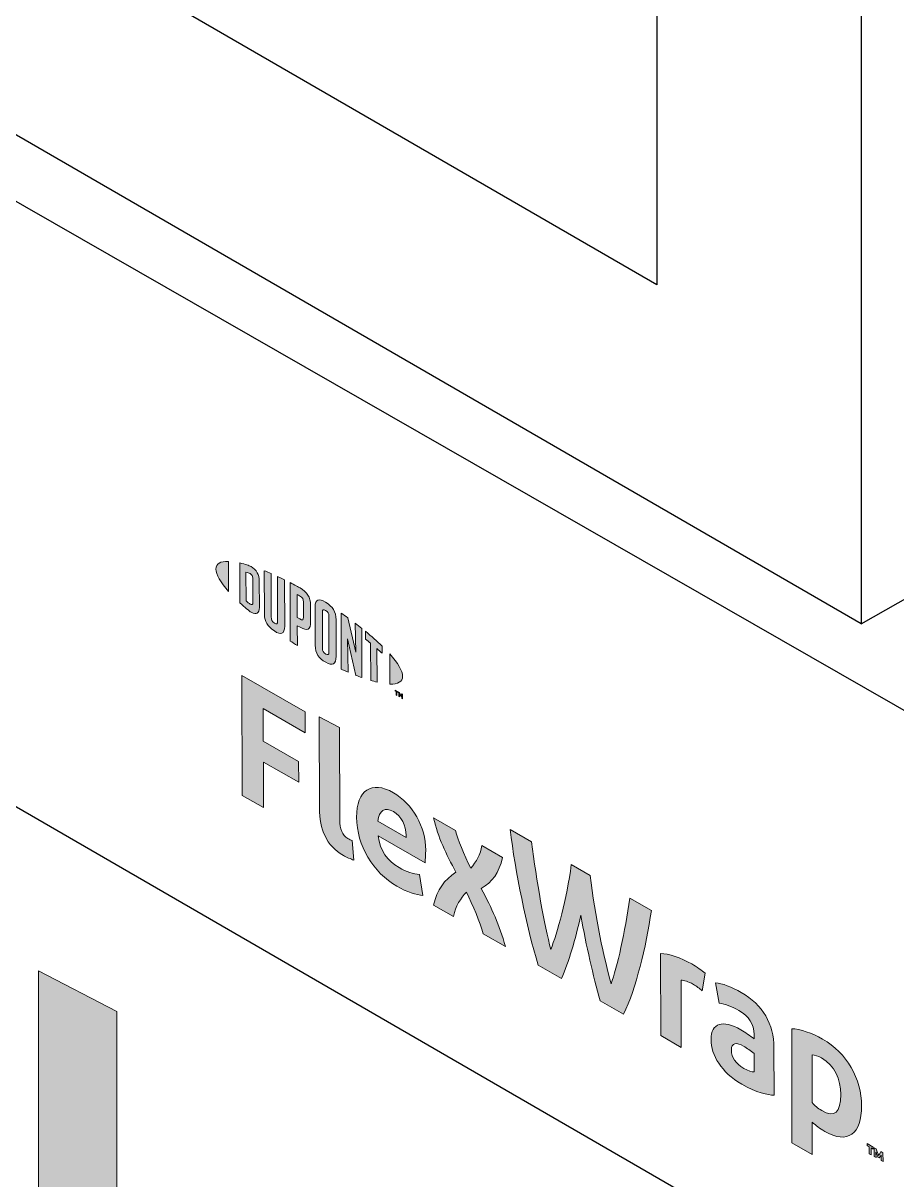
# Model space of a CAD drawing. Extents: x -1140 to 5605, y -816 to 2382.
# Drawn here: x 4426.97 to 4457.15, y 1129.42 to 1169.39 of the extents above; entities that cross this region are included whole.
import ezdxf

# ---------------------------------------------------------------- set-up
doc = ezdxf.new("R2010")
doc.units = 0
doc.header["$MEASUREMENT"] = 0
for name, color, linetype, lineweight in [('G-ANNO-TTLB', 7, 'Continuous', 0), ('TYVEK', 7, 'Continuous', 0), ('X-REF - TRACED', 7, 'Continuous', 0)]:
    doc.layers.add(name, color=color, linetype=linetype, lineweight=lineweight)

# ---------------------------------------------------------------- blocks, each defined once
blk = doc.blocks.new('Block_69')
at = {"layer": 'TYVEK', "true_color": 0x000000, "transparency": 33554687}
h = blk.add_hatch(color=18, dxfattribs=at)
h.dxf.hatch_style = 2
edge = h.paths.add_edge_path()
edge.add_spline(control_points=[(4434.537, 1142.707), (4434.537, 1142.707), (4434.527, 1146.848), (4434.527, 1146.848), (4434.527, 1146.848), (4436.713, 1145.593), (4436.713, 1145.593), (4436.713, 1145.593), (4436.714, 1144.872), (4436.714, 1144.872), (4436.714, 1144.872), (4435.262, 1145.705), (4435.262, 1145.705), (4435.262, 1145.705), (4435.265, 1144.581), (4435.265, 1144.581), (4435.265, 1144.581), (4436.486, 1143.88), (4436.486, 1143.88), (4436.486, 1143.88), (4436.488, 1143.159), (4436.488, 1143.159), (4436.488, 1143.159), (4435.267, 1143.86), (4435.267, 1143.86), (4435.267, 1143.86), (4435.271, 1142.286), (4435.271, 1142.286), (4435.271, 1142.286), (4434.537, 1142.707), (4434.537, 1142.707)], knot_values=[0, 0, 0, 0, 1, 1, 1, 2, 2, 2, 3, 3, 3, 4, 4, 4, 5, 5, 5, 6, 6, 6, 7, 7, 7, 8, 8, 8, 9, 9, 9, 10, 10, 10, 10], degree=3, periodic=0)
h = blk.add_hatch(color=18, dxfattribs=at)
h.dxf.hatch_style = 2
edge = h.paths.add_edge_path()
edge.add_spline(control_points=[(4437.91, 1141.864), (4437.911, 1141.544), (4437.983, 1141.332), (4438.188, 1141.214), (4438.24, 1141.184), (4438.291, 1141.161), (4438.337, 1141.146), (4438.337, 1141.146), (4438.39, 1140.472), (4438.39, 1140.472), (4438.293, 1140.504), (4438.134, 1140.572), (4438.031, 1140.631), (4437.441, 1140.969), (4437.204, 1141.548), (4437.202, 1142.258), (4437.202, 1142.258), (4437.195, 1145.417), (4437.195, 1145.417), (4437.195, 1145.417), (4437.902, 1145.058), (4437.902, 1145.058), (4437.902, 1145.058), (4437.91, 1141.864), (4437.91, 1141.864)], knot_values=[0, 0, 0, 0, 1, 1, 1, 2, 2, 2, 3, 3, 3, 4, 4, 4, 5, 5, 5, 6, 6, 6, 7, 7, 7, 8, 8, 8, 8], degree=3, periodic=0)
h = blk.add_hatch(color=18, dxfattribs=at)
h.dxf.hatch_style = 2
edge = h.paths.add_edge_path()
edge.add_spline(control_points=[(4439.222, 1141.814), (4439.222, 1141.814), (4440.197, 1141.254), (4440.197, 1141.254), (4440.197, 1141.254), (4440.196, 1141.325), (4440.196, 1141.325), (4440.196, 1141.656), (4440.041, 1141.987), (4439.759, 1142.149), (4439.461, 1142.32), (4439.267, 1142.189), (4439.222, 1141.814)], knot_values=[0, 0, 0, 0, 1, 1, 1, 2, 2, 2, 3, 3, 3, 4, 4, 4, 4], degree=3, periodic=0)
edge = h.paths.add_edge_path()
edge.add_spline(control_points=[(4440.78, 1139.253), (4440.555, 1139.264), (4440.222, 1139.373), (4439.883, 1139.567), (4439.057, 1140.042), (4438.491, 1140.969), (4438.489, 1141.951), (4438.487, 1142.891), (4439.003, 1143.233), (4439.757, 1142.8), (4440.429, 1142.414), (4440.872, 1141.611), (4440.874, 1140.818), (4440.874, 1140.641), (4440.864, 1140.493), (4440.854, 1140.38), (4440.854, 1140.38), (4439.233, 1141.311), (4439.233, 1141.311), (4439.301, 1140.799), (4439.543, 1140.448), (4439.953, 1140.212), (4440.205, 1140.068), (4440.445, 1139.995), (4440.666, 1139.975), (4440.666, 1139.975), (4440.78, 1139.253), (4440.78, 1139.253)], knot_values=[0, 0, 0, 0, 1, 1, 1, 2, 2, 2, 3, 3, 3, 4, 4, 4, 5, 5, 5, 6, 6, 6, 7, 7, 7, 8, 8, 8, 9, 9, 9, 9], degree=3, periodic=0)
h = blk.add_hatch(color=18, dxfattribs=at)
h.dxf.hatch_style = 2
edge = h.paths.add_edge_path()
edge.add_spline(control_points=[(4441.921, 1140.052), (4441.576, 1140.687), (4441.303, 1141.251), (4441.143, 1141.934), (4441.143, 1141.934), (4441.907, 1141.495), (4441.907, 1141.495), (4441.974, 1141.19), (4442.201, 1140.659), (4442.428, 1140.192), (4442.617, 1140.408), (4442.78, 1140.663), (4442.815, 1140.974), (4442.815, 1140.974), (4443.533, 1140.561), (4443.533, 1140.561), (4443.401, 1140.023), (4443.177, 1139.72), (4442.793, 1139.486), (4443.164, 1138.795), (4443.416, 1138.236), (4443.628, 1137.488), (4443.628, 1137.488), (4442.863, 1137.927), (4442.863, 1137.927), (4442.755, 1138.32), (4442.497, 1138.911), (4442.281, 1139.36), (4442.087, 1139.147), (4441.903, 1138.898), (4441.832, 1138.519), (4441.832, 1138.519), (4441.145, 1138.914), (4441.145, 1138.914), (4441.272, 1139.455), (4441.512, 1139.79), (4441.921, 1140.052)], knot_values=[0, 0, 0, 0, 1, 1, 1, 2, 2, 2, 3, 3, 3, 4, 4, 4, 5, 5, 5, 6, 6, 6, 7, 7, 7, 8, 8, 8, 9, 9, 9, 10, 10, 10, 11, 11, 11, 12, 12, 12, 12], degree=3, periodic=0)
h = blk.add_hatch(color=18, dxfattribs=at)
h.dxf.hatch_style = 2
edge = h.paths.add_edge_path()
edge.add_spline(control_points=[(4447.922, 1139.158), (4447.922, 1139.158), (4448.671, 1138.728), (4448.671, 1138.728), (4448.479, 1137.462), (4448.145, 1136.029), (4447.711, 1135.144), (4447.711, 1135.144), (4446.906, 1135.606), (4446.906, 1135.606), (4446.653, 1136.49), (4446.425, 1137.489), (4446.233, 1138.568), (4446.04, 1137.71), (4445.822, 1136.967), (4445.567, 1136.375), (4445.567, 1136.375), (4444.762, 1136.837), (4444.762, 1136.837), (4444.348, 1138.209), (4443.98, 1140.045), (4443.787, 1141.532), (4443.787, 1141.532), (4444.531, 1141.105), (4444.531, 1141.105), (4444.693, 1139.766), (4444.984, 1138.199), (4445.196, 1137.386), (4445.415, 1137.951), (4445.755, 1139.114), (4445.901, 1140.319), (4445.901, 1140.319), (4446.557, 1139.942), (4446.557, 1139.942), (4446.714, 1138.564), (4447.051, 1137.012), (4447.279, 1136.19), (4447.482, 1136.764), (4447.771, 1137.998), (4447.922, 1139.158)], knot_values=[0, 0, 0, 0, 1, 1, 1, 2, 2, 2, 3, 3, 3, 4, 4, 4, 5, 5, 5, 6, 6, 6, 7, 7, 7, 8, 8, 8, 9, 9, 9, 10, 10, 10, 11, 11, 11, 12, 12, 12, 13, 13, 13, 13], degree=3, periodic=0)
h = blk.add_hatch(color=18, dxfattribs=at)
h.dxf.hatch_style = 2
edge = h.paths.add_edge_path()
edge.add_spline(control_points=[(4450.064, 1136.883), (4450.249, 1136.777), (4450.423, 1136.653), (4450.526, 1136.565), (4450.526, 1136.565), (4450.425, 1135.955), (4450.425, 1135.955), (4450.337, 1136.041), (4450.23, 1136.114), (4450.122, 1136.176), (4449.932, 1136.285), (4449.804, 1136.317), (4449.696, 1136.32), (4449.696, 1136.32), (4449.702, 1134.001), (4449.702, 1134.001), (4449.702, 1134.001), (4448.994, 1134.408), (4448.994, 1134.408), (4448.994, 1134.408), (4448.987, 1137.241), (4448.987, 1137.241), (4449.264, 1137.242), (4449.694, 1137.095), (4450.064, 1136.883)], knot_values=[0, 0, 0, 0, 1, 1, 1, 2, 2, 2, 3, 3, 3, 4, 4, 4, 5, 5, 5, 6, 6, 6, 7, 7, 7, 8, 8, 8, 8], degree=3, periodic=0)
h = blk.add_hatch(color=18, dxfattribs=at)
h.dxf.hatch_style = 2
edge = h.paths.add_edge_path()
edge.add_spline(control_points=[(4452.219, 1133.153), (4452.219, 1133.153), (4452.218, 1133.785), (4452.218, 1133.785), (4452.1, 1133.883), (4451.977, 1133.971), (4451.854, 1134.042), (4451.618, 1134.177), (4451.433, 1134.177), (4451.434, 1133.899), (4451.434, 1133.65), (4451.589, 1133.432), (4451.861, 1133.276), (4452.014, 1133.187), (4452.143, 1133.149), (4452.219, 1133.153)], knot_values=[0, 0, 0, 0, 1, 1, 1, 2, 2, 2, 3, 3, 3, 4, 4, 4, 5, 5, 5, 5], degree=3, periodic=0)
edge = h.paths.add_edge_path()
edge.add_spline(control_points=[(4451.79, 1132.731), (4451.087, 1133.135), (4450.732, 1133.734), (4450.731, 1134.267), (4450.73, 1134.853), (4451.144, 1134.957), (4451.76, 1134.61), (4451.904, 1134.527), (4452.088, 1134.397), (4452.217, 1134.3), (4452.217, 1134.3), (4452.216, 1134.442), (4452.216, 1134.442), (4452.215, 1134.803), (4452.036, 1135.078), (4451.692, 1135.275), (4451.466, 1135.404), (4451.225, 1135.501), (4451.015, 1135.522), (4451.015, 1135.522), (4450.885, 1136.234), (4450.885, 1136.234), (4451.105, 1136.214), (4451.459, 1136.082), (4451.772, 1135.902), (4452.526, 1135.469), (4452.902, 1134.793), (4452.904, 1133.994), (4452.904, 1133.994), (4452.908, 1132.35), (4452.908, 1132.35), (4452.698, 1132.346), (4452.303, 1132.437), (4451.79, 1132.731)], knot_values=[0, 0, 0, 0, 1, 1, 1, 2, 2, 2, 3, 3, 3, 4, 4, 4, 5, 5, 5, 6, 6, 6, 7, 7, 7, 8, 8, 8, 9, 9, 9, 10, 10, 10, 11, 11, 11, 11], degree=3, periodic=0)
h = blk.add_hatch(color=18, dxfattribs=at)
h.dxf.hatch_style = 2
edge = h.paths.add_edge_path()
edge.add_spline(control_points=[(4454.554, 1131.818), (4455.005, 1131.559), (4455.215, 1131.758), (4455.213, 1132.367), (4455.212, 1132.899), (4455.016, 1133.366), (4454.549, 1133.634), (4454.421, 1133.708), (4454.329, 1133.731), (4454.221, 1133.746), (4454.221, 1133.746), (4454.225, 1132.09), (4454.225, 1132.09), (4454.323, 1131.986), (4454.405, 1131.904), (4454.554, 1131.818)], knot_values=[0, 0, 0, 0, 1, 1, 1, 2, 2, 2, 3, 3, 3, 4, 4, 4, 5, 5, 5, 5], degree=3, periodic=0)
edge = h.paths.add_edge_path()
edge.add_spline(control_points=[(4454.658, 1131.097), (4454.478, 1131.2), (4454.355, 1131.294), (4454.227, 1131.421), (4454.227, 1131.421), (4454.23, 1130.297), (4454.23, 1130.297), (4454.23, 1130.297), (4453.527, 1130.701), (4453.527, 1130.701), (4453.527, 1130.701), (4453.517, 1134.646), (4453.517, 1134.646), (4453.809, 1134.632), (4454.219, 1134.497), (4454.584, 1134.288), (4455.425, 1133.805), (4455.929, 1132.925), (4455.931, 1131.978), (4455.934, 1131.008), (4455.458, 1130.637), (4454.658, 1131.097)], knot_values=[0, 0, 0, 0, 1, 1, 1, 2, 2, 2, 3, 3, 3, 4, 4, 4, 5, 5, 5, 6, 6, 6, 7, 7, 7, 7], degree=3, periodic=0)
h = blk.add_hatch(color=18, dxfattribs=at)
h.dxf.hatch_style = 2
edge = h.paths.add_edge_path()
edge.add_spline(control_points=[(4456.439, 1130.492), (4456.466, 1130.404), (4456.491, 1130.338), (4456.522, 1130.267), (4456.552, 1130.303), (4456.573, 1130.343), (4456.598, 1130.401), (4456.598, 1130.401), (4456.672, 1130.358), (4456.672, 1130.358), (4456.672, 1130.358), (4456.673, 1130.052), (4456.673, 1130.052), (4456.673, 1130.052), (4456.609, 1130.089), (4456.609, 1130.089), (4456.609, 1130.089), (4456.608, 1130.23), (4456.608, 1130.23), (4456.608, 1130.23), (4456.611, 1130.276), (4456.611, 1130.276), (4456.591, 1130.242), (4456.566, 1130.208), (4456.545, 1130.182), (4456.545, 1130.182), (4456.496, 1130.21), (4456.496, 1130.21), (4456.473, 1130.262), (4456.449, 1130.326), (4456.427, 1130.385), (4456.427, 1130.385), (4456.43, 1130.332), (4456.43, 1130.332), (4456.43, 1130.332), (4456.431, 1130.191), (4456.431, 1130.191), (4456.431, 1130.191), (4456.366, 1130.228), (4456.366, 1130.228), (4456.366, 1130.228), (4456.366, 1130.534), (4456.366, 1130.534), (4456.366, 1130.534), (4456.439, 1130.492), (4456.439, 1130.492)], knot_values=[0, 0, 0, 0, 1, 1, 1, 2, 2, 2, 3, 3, 3, 4, 4, 4, 5, 5, 5, 6, 6, 6, 7, 7, 7, 8, 8, 8, 9, 9, 9, 10, 10, 10, 11, 11, 11, 12, 12, 12, 13, 13, 13, 14, 14, 14, 15, 15, 15, 15], degree=3, periodic=0)
edge = h.paths.add_edge_path()
edge.add_spline(control_points=[(4456.193, 1130.565), (4456.193, 1130.565), (4456.122, 1130.606), (4456.122, 1130.606), (4456.122, 1130.606), (4456.122, 1130.674), (4456.122, 1130.674), (4456.122, 1130.674), (4456.336, 1130.551), (4456.336, 1130.551), (4456.336, 1130.551), (4456.336, 1130.483), (4456.336, 1130.483), (4456.336, 1130.483), (4456.265, 1130.524), (4456.265, 1130.524), (4456.265, 1130.524), (4456.266, 1130.286), (4456.266, 1130.286), (4456.266, 1130.286), (4456.194, 1130.327), (4456.194, 1130.327), (4456.194, 1130.327), (4456.193, 1130.565), (4456.193, 1130.565)], knot_values=[0, 0, 0, 0, 1, 1, 1, 2, 2, 2, 3, 3, 3, 4, 4, 4, 5, 5, 5, 6, 6, 6, 7, 7, 7, 8, 8, 8, 8], degree=3, periodic=0)
at = {"layer": 'TYVEK'}
for points, knots in [([(4434.537, 1142.707), (4434.537, 1142.707), (4434.527, 1146.848), (4434.527, 1146.848), (4434.527, 1146.848), (4436.713, 1145.593), (4436.713, 1145.593), (4436.713, 1145.593), (4436.714, 1144.872), (4436.714, 1144.872), (4436.714, 1144.872), (4435.262, 1145.705), (4435.262, 1145.705), (4435.262, 1145.705), (4435.265, 1144.581), (4435.265, 1144.581), (4435.265, 1144.581), (4436.486, 1143.88), (4436.486, 1143.88), (4436.486, 1143.88), (4436.488, 1143.159), (4436.488, 1143.159), (4436.488, 1143.159), (4435.267, 1143.86), (4435.267, 1143.86), (4435.267, 1143.86), (4435.271, 1142.286), (4435.271, 1142.286), (4435.271, 1142.286), (4434.537, 1142.707), (4434.537, 1142.707)], [0, 0, 0, 0, 1, 1, 1, 2, 2, 2, 3, 3, 3, 4, 4, 4, 5, 5, 5, 6, 6, 6, 7, 7, 7, 8, 8, 8, 9, 9, 9, 10, 10, 10, 10]), ([(4437.91, 1141.864), (4437.911, 1141.544), (4437.983, 1141.332), (4438.188, 1141.214), (4438.24, 1141.184), (4438.291, 1141.161), (4438.337, 1141.146), (4438.337, 1141.146), (4438.39, 1140.472), (4438.39, 1140.472), (4438.293, 1140.504), (4438.134, 1140.572), (4438.031, 1140.631), (4437.441, 1140.969), (4437.204, 1141.548), (4437.202, 1142.258), (4437.202, 1142.258), (4437.195, 1145.417), (4437.195, 1145.417), (4437.195, 1145.417), (4437.902, 1145.058), (4437.902, 1145.058), (4437.902, 1145.058), (4437.91, 1141.864), (4437.91, 1141.864)], [0, 0, 0, 0, 1, 1, 1, 2, 2, 2, 3, 3, 3, 4, 4, 4, 5, 5, 5, 6, 6, 6, 7, 7, 7, 8, 8, 8, 8]), ([(4440.78, 1139.253), (4440.555, 1139.264), (4440.222, 1139.373), (4439.883, 1139.567), (4439.057, 1140.042), (4438.491, 1140.969), (4438.489, 1141.951), (4438.487, 1142.891), (4439.003, 1143.233), (4439.757, 1142.8), (4440.429, 1142.414), (4440.872, 1141.611), (4440.874, 1140.818), (4440.874, 1140.641), (4440.864, 1140.493), (4440.854, 1140.38), (4440.854, 1140.38), (4439.233, 1141.311), (4439.233, 1141.311), (4439.301, 1140.799), (4439.543, 1140.448), (4439.953, 1140.212), (4440.205, 1140.068), (4440.445, 1139.995), (4440.666, 1139.975), (4440.666, 1139.975), (4440.78, 1139.253), (4440.78, 1139.253)], [0, 0, 0, 0, 1, 1, 1, 2, 2, 2, 3, 3, 3, 4, 4, 4, 5, 5, 5, 6, 6, 6, 7, 7, 7, 8, 8, 8, 9, 9, 9, 9]), ([(4439.222, 1141.814), (4439.222, 1141.814), (4440.197, 1141.254), (4440.197, 1141.254), (4440.197, 1141.254), (4440.196, 1141.325), (4440.196, 1141.325), (4440.196, 1141.656), (4440.041, 1141.987), (4439.759, 1142.149), (4439.461, 1142.32), (4439.267, 1142.189), (4439.222, 1141.814)], [0, 0, 0, 0, 1, 1, 1, 2, 2, 2, 3, 3, 3, 4, 4, 4, 4]), ([(4441.921, 1140.052), (4441.576, 1140.687), (4441.303, 1141.251), (4441.143, 1141.934), (4441.143, 1141.934), (4441.907, 1141.495), (4441.907, 1141.495), (4441.974, 1141.19), (4442.201, 1140.659), (4442.428, 1140.192), (4442.617, 1140.408), (4442.78, 1140.663), (4442.815, 1140.974), (4442.815, 1140.974), (4443.533, 1140.561), (4443.533, 1140.561), (4443.401, 1140.023), (4443.177, 1139.72), (4442.793, 1139.486), (4443.164, 1138.795), (4443.416, 1138.236), (4443.628, 1137.488), (4443.628, 1137.488), (4442.863, 1137.927), (4442.863, 1137.927), (4442.755, 1138.32), (4442.497, 1138.911), (4442.281, 1139.36), (4442.087, 1139.147), (4441.903, 1138.898), (4441.832, 1138.519), (4441.832, 1138.519), (4441.145, 1138.914), (4441.145, 1138.914), (4441.272, 1139.455), (4441.512, 1139.79), (4441.921, 1140.052)], [0, 0, 0, 0, 1, 1, 1, 2, 2, 2, 3, 3, 3, 4, 4, 4, 5, 5, 5, 6, 6, 6, 7, 7, 7, 8, 8, 8, 9, 9, 9, 10, 10, 10, 11, 11, 11, 12, 12, 12, 12]), ([(4447.922, 1139.158), (4447.922, 1139.158), (4448.671, 1138.728), (4448.671, 1138.728), (4448.479, 1137.462), (4448.145, 1136.029), (4447.711, 1135.144), (4447.711, 1135.144), (4446.906, 1135.606), (4446.906, 1135.606), (4446.653, 1136.49), (4446.425, 1137.489), (4446.233, 1138.568), (4446.04, 1137.71), (4445.822, 1136.967), (4445.567, 1136.375), (4445.567, 1136.375), (4444.762, 1136.837), (4444.762, 1136.837), (4444.348, 1138.209), (4443.98, 1140.045), (4443.787, 1141.532), (4443.787, 1141.532), (4444.531, 1141.105), (4444.531, 1141.105), (4444.693, 1139.766), (4444.984, 1138.199), (4445.196, 1137.386), (4445.415, 1137.951), (4445.755, 1139.114), (4445.901, 1140.319), (4445.901, 1140.319), (4446.557, 1139.942), (4446.557, 1139.942), (4446.714, 1138.564), (4447.051, 1137.012), (4447.279, 1136.19), (4447.482, 1136.764), (4447.771, 1137.998), (4447.922, 1139.158)], [0, 0, 0, 0, 1, 1, 1, 2, 2, 2, 3, 3, 3, 4, 4, 4, 5, 5, 5, 6, 6, 6, 7, 7, 7, 8, 8, 8, 9, 9, 9, 10, 10, 10, 11, 11, 11, 12, 12, 12, 13, 13, 13, 13]), ([(4450.064, 1136.883), (4450.249, 1136.777), (4450.423, 1136.653), (4450.526, 1136.565), (4450.526, 1136.565), (4450.425, 1135.955), (4450.425, 1135.955), (4450.337, 1136.041), (4450.23, 1136.114), (4450.122, 1136.176), (4449.932, 1136.285), (4449.804, 1136.317), (4449.696, 1136.32), (4449.696, 1136.32), (4449.702, 1134.001), (4449.702, 1134.001), (4449.702, 1134.001), (4448.994, 1134.408), (4448.994, 1134.408), (4448.994, 1134.408), (4448.987, 1137.241), (4448.987, 1137.241), (4449.264, 1137.242), (4449.694, 1137.095), (4450.064, 1136.883)], [0, 0, 0, 0, 1, 1, 1, 2, 2, 2, 3, 3, 3, 4, 4, 4, 5, 5, 5, 6, 6, 6, 7, 7, 7, 8, 8, 8, 8]), ([(4451.79, 1132.731), (4451.087, 1133.135), (4450.732, 1133.734), (4450.731, 1134.267), (4450.73, 1134.853), (4451.144, 1134.957), (4451.76, 1134.61), (4451.904, 1134.527), (4452.088, 1134.397), (4452.217, 1134.3), (4452.217, 1134.3), (4452.216, 1134.442), (4452.216, 1134.442), (4452.215, 1134.803), (4452.036, 1135.078), (4451.692, 1135.275), (4451.466, 1135.404), (4451.225, 1135.501), (4451.015, 1135.522), (4451.015, 1135.522), (4450.885, 1136.234), (4450.885, 1136.234), (4451.105, 1136.214), (4451.459, 1136.082), (4451.772, 1135.902), (4452.526, 1135.469), (4452.902, 1134.793), (4452.904, 1133.994), (4452.904, 1133.994), (4452.908, 1132.35), (4452.908, 1132.35), (4452.698, 1132.346), (4452.303, 1132.437), (4451.79, 1132.731)], [0, 0, 0, 0, 1, 1, 1, 2, 2, 2, 3, 3, 3, 4, 4, 4, 5, 5, 5, 6, 6, 6, 7, 7, 7, 8, 8, 8, 9, 9, 9, 10, 10, 10, 11, 11, 11, 11]), ([(4454.658, 1131.097), (4454.478, 1131.2), (4454.355, 1131.294), (4454.227, 1131.421), (4454.227, 1131.421), (4454.23, 1130.297), (4454.23, 1130.297), (4454.23, 1130.297), (4453.527, 1130.701), (4453.527, 1130.701), (4453.527, 1130.701), (4453.517, 1134.646), (4453.517, 1134.646), (4453.809, 1134.632), (4454.219, 1134.497), (4454.584, 1134.288), (4455.425, 1133.805), (4455.929, 1132.925), (4455.931, 1131.978), (4455.934, 1131.008), (4455.458, 1130.637), (4454.658, 1131.097)], [0, 0, 0, 0, 1, 1, 1, 2, 2, 2, 3, 3, 3, 4, 4, 4, 5, 5, 5, 6, 6, 6, 7, 7, 7, 7]), ([(4452.219, 1133.153), (4452.219, 1133.153), (4452.218, 1133.785), (4452.218, 1133.785), (4452.1, 1133.883), (4451.977, 1133.971), (4451.854, 1134.042), (4451.618, 1134.177), (4451.433, 1134.177), (4451.434, 1133.899), (4451.434, 1133.65), (4451.589, 1133.432), (4451.861, 1133.276), (4452.014, 1133.187), (4452.143, 1133.149), (4452.219, 1133.153)], [0, 0, 0, 0, 1, 1, 1, 2, 2, 2, 3, 3, 3, 4, 4, 4, 5, 5, 5, 5]), ([(4454.554, 1131.818), (4455.005, 1131.559), (4455.215, 1131.758), (4455.213, 1132.367), (4455.212, 1132.899), (4455.016, 1133.366), (4454.549, 1133.634), (4454.421, 1133.708), (4454.329, 1133.731), (4454.221, 1133.746), (4454.221, 1133.746), (4454.225, 1132.09), (4454.225, 1132.09), (4454.323, 1131.986), (4454.405, 1131.904), (4454.554, 1131.818)], [0, 0, 0, 0, 1, 1, 1, 2, 2, 2, 3, 3, 3, 4, 4, 4, 5, 5, 5, 5]), ([(4456.193, 1130.565), (4456.193, 1130.565), (4456.122, 1130.606), (4456.122, 1130.606), (4456.122, 1130.606), (4456.122, 1130.674), (4456.122, 1130.674), (4456.122, 1130.674), (4456.336, 1130.551), (4456.336, 1130.551), (4456.336, 1130.551), (4456.336, 1130.483), (4456.336, 1130.483), (4456.336, 1130.483), (4456.265, 1130.524), (4456.265, 1130.524), (4456.265, 1130.524), (4456.266, 1130.286), (4456.266, 1130.286), (4456.266, 1130.286), (4456.194, 1130.327), (4456.194, 1130.327), (4456.194, 1130.327), (4456.193, 1130.565), (4456.193, 1130.565)], [0, 0, 0, 0, 1, 1, 1, 2, 2, 2, 3, 3, 3, 4, 4, 4, 5, 5, 5, 6, 6, 6, 7, 7, 7, 8, 8, 8, 8]), ([(4456.439, 1130.492), (4456.466, 1130.404), (4456.491, 1130.338), (4456.522, 1130.267), (4456.552, 1130.303), (4456.573, 1130.343), (4456.598, 1130.401), (4456.598, 1130.401), (4456.672, 1130.358), (4456.672, 1130.358), (4456.672, 1130.358), (4456.673, 1130.052), (4456.673, 1130.052), (4456.673, 1130.052), (4456.609, 1130.089), (4456.609, 1130.089), (4456.609, 1130.089), (4456.608, 1130.23), (4456.608, 1130.23), (4456.608, 1130.23), (4456.611, 1130.276), (4456.611, 1130.276), (4456.591, 1130.242), (4456.566, 1130.208), (4456.545, 1130.182), (4456.545, 1130.182), (4456.496, 1130.21), (4456.496, 1130.21), (4456.473, 1130.262), (4456.449, 1130.326), (4456.427, 1130.385), (4456.427, 1130.385), (4456.43, 1130.332), (4456.43, 1130.332), (4456.43, 1130.332), (4456.431, 1130.191), (4456.431, 1130.191), (4456.431, 1130.191), (4456.366, 1130.228), (4456.366, 1130.228), (4456.366, 1130.228), (4456.366, 1130.534), (4456.366, 1130.534), (4456.366, 1130.534), (4456.439, 1130.492), (4456.439, 1130.492)], [0, 0, 0, 0, 1, 1, 1, 2, 2, 2, 3, 3, 3, 4, 4, 4, 5, 5, 5, 6, 6, 6, 7, 7, 7, 8, 8, 8, 9, 9, 9, 10, 10, 10, 11, 11, 11, 12, 12, 12, 13, 13, 13, 14, 14, 14, 15, 15, 15, 15])]:
    blk.add_open_spline(points, degree=3, knots=knots, dxfattribs=at)
blk = doc.blocks.new('Block_70')
at = {"layer": 'TYVEK', "true_color": 0x000000, "transparency": 33554687}
h = blk.add_hatch(color=18, dxfattribs=at)
h.dxf.hatch_style = 2
edge = h.paths.add_edge_path()
edge.add_spline(control_points=[(4433.625, 1150.527), (4433.625, 1150.336), (4433.786, 1150.066), (4434.066, 1149.752), (4434.066, 1149.752), (4434.063, 1150.792), (4434.063, 1150.792), (4433.784, 1150.8), (4433.624, 1150.715), (4433.625, 1150.527)], knot_values=[0, 0, 0, 0, 1, 1, 1, 2, 2, 2, 3, 3, 3, 3], degree=3, periodic=0)
h = blk.add_hatch(color=18, dxfattribs=at)
h.dxf.hatch_style = 2
edge = h.paths.add_edge_path()
edge.add_spline(control_points=[(4434.906, 1149.367), (4434.906, 1149.287), (4434.865, 1149.284), (4434.815, 1149.313), (4434.776, 1149.335), (4434.717, 1149.385), (4434.668, 1149.429), (4434.668, 1149.429), (4434.666, 1150.423), (4434.666, 1150.423), (4434.714, 1150.409), (4434.774, 1150.391), (4434.813, 1150.369), (4434.862, 1150.341), (4434.904, 1150.29), (4434.904, 1150.211), (4434.904, 1150.211), (4434.906, 1149.367), (4434.906, 1149.367)], knot_values=[0, 0, 0, 0, 1, 1, 1, 2, 2, 2, 3, 3, 3, 4, 4, 4, 5, 5, 5, 6, 6, 6, 6], degree=3, periodic=0)
edge = h.paths.add_edge_path()
edge.add_spline(control_points=[(4434.844, 1150.61), (4434.766, 1150.655), (4434.654, 1150.693), (4434.45, 1150.738), (4434.45, 1150.738), (4434.453, 1149.36), (4434.453, 1149.36), (4434.633, 1149.194), (4434.77, 1149.079), (4434.848, 1149.034), (4435.028, 1148.931), (4435.129, 1149), (4435.129, 1149.203), (4435.129, 1149.203), (4435.127, 1150.118), (4435.127, 1150.118), (4435.126, 1150.322), (4435.024, 1150.507), (4434.844, 1150.61)], knot_values=[0, 0, 0, 0, 1, 1, 1, 2, 2, 2, 3, 3, 3, 4, 4, 4, 5, 5, 5, 6, 6, 6, 6], degree=3, periodic=0)
h = blk.add_hatch(color=18, dxfattribs=at)
h.dxf.hatch_style = 2
edge = h.paths.add_edge_path()
edge.add_spline(control_points=[(4435.757, 1148.717), (4435.757, 1148.637), (4435.733, 1148.6), (4435.647, 1148.662), (4435.562, 1148.723), (4435.539, 1148.777), (4435.539, 1148.871), (4435.539, 1148.871), (4435.535, 1150.371), (4435.535, 1150.371), (4435.479, 1150.396), (4435.353, 1150.448), (4435.3, 1150.47), (4435.3, 1150.47), (4435.303, 1148.954), (4435.303, 1148.954), (4435.304, 1148.711), (4435.406, 1148.559), (4435.647, 1148.388), (4435.868, 1148.232), (4436.003, 1148.283), (4436.003, 1148.552), (4436.003, 1148.552), (4435.999, 1150.154), (4435.999, 1150.154), (4435.953, 1150.178), (4435.801, 1150.25), (4435.753, 1150.272), (4435.753, 1150.272), (4435.757, 1148.717), (4435.757, 1148.717)], knot_values=[0, 0, 0, 0, 1, 1, 1, 2, 2, 2, 3, 3, 3, 4, 4, 4, 5, 5, 5, 6, 6, 6, 7, 7, 7, 8, 8, 8, 9, 9, 9, 10, 10, 10, 10], degree=3, periodic=0)
h = blk.add_hatch(color=18, dxfattribs=at)
h.dxf.hatch_style = 2
edge = h.paths.add_edge_path()
edge.add_spline(control_points=[(4436.651, 1148.861), (4436.652, 1148.774), (4436.625, 1148.746), (4436.525, 1148.803), (4436.525, 1148.803), (4436.439, 1148.852), (4436.439, 1148.852), (4436.439, 1148.852), (4436.437, 1149.648), (4436.437, 1149.648), (4436.476, 1149.629), (4436.496, 1149.617), (4436.519, 1149.604), (4436.627, 1149.542), (4436.65, 1149.482), (4436.65, 1149.393), (4436.65, 1149.393), (4436.651, 1148.861), (4436.651, 1148.861)], knot_values=[0, 0, 0, 0, 1, 1, 1, 2, 2, 2, 3, 3, 3, 4, 4, 4, 5, 5, 5, 6, 6, 6, 6], degree=3, periodic=0)
edge = h.paths.add_edge_path()
edge.add_spline(control_points=[(4436.533, 1149.878), (4436.49, 1149.902), (4436.334, 1149.986), (4436.191, 1150.058), (4436.191, 1150.058), (4436.196, 1148.04), (4436.196, 1148.04), (4436.244, 1148.009), (4436.372, 1147.928), (4436.441, 1147.886), (4436.441, 1147.886), (4436.44, 1148.571), (4436.44, 1148.571), (4436.44, 1148.571), (4436.536, 1148.516), (4436.536, 1148.516), (4436.794, 1148.369), (4436.9, 1148.441), (4436.9, 1148.697), (4436.9, 1148.697), (4436.898, 1149.292), (4436.898, 1149.292), (4436.898, 1149.543), (4436.777, 1149.737), (4436.533, 1149.878)], knot_values=[0, 0, 0, 0, 1, 1, 1, 2, 2, 2, 3, 3, 3, 4, 4, 4, 5, 5, 5, 6, 6, 6, 7, 7, 7, 8, 8, 8, 8], degree=3, periodic=0)
h = blk.add_hatch(color=18, dxfattribs=at)
h.dxf.hatch_style = 2
edge = h.paths.add_edge_path()
edge.add_spline(control_points=[(4437.531, 1147.652), (4437.532, 1147.572), (4437.509, 1147.544), (4437.422, 1147.591), (4437.332, 1147.64), (4437.308, 1147.698), (4437.307, 1147.781), (4437.307, 1147.781), (4437.304, 1149.039), (4437.304, 1149.039), (4437.304, 1149.122), (4437.328, 1149.153), (4437.418, 1149.099), (4437.505, 1149.046), (4437.528, 1148.99), (4437.528, 1148.91), (4437.528, 1148.91), (4437.531, 1147.652), (4437.531, 1147.652)], knot_values=[0, 0, 0, 0, 1, 1, 1, 2, 2, 2, 3, 3, 3, 4, 4, 4, 5, 5, 5, 6, 6, 6, 6], degree=3, periodic=0)
edge = h.paths.add_edge_path()
edge.add_spline(control_points=[(4437.417, 1149.381), (4437.189, 1149.525), (4437.054, 1149.486), (4437.055, 1149.221), (4437.055, 1149.221), (4437.058, 1147.9), (4437.058, 1147.9), (4437.058, 1147.62), (4437.182, 1147.434), (4437.422, 1147.308), (4437.658, 1147.184), (4437.781, 1147.217), (4437.78, 1147.515), (4437.78, 1147.515), (4437.777, 1148.776), (4437.777, 1148.776), (4437.776, 1149.06), (4437.665, 1149.225), (4437.417, 1149.381)], knot_values=[0, 0, 0, 0, 1, 1, 1, 2, 2, 2, 3, 3, 3, 4, 4, 4, 5, 5, 5, 6, 6, 6, 6], degree=3, periodic=0)
h = blk.add_hatch(color=18, dxfattribs=at)
h.dxf.hatch_style = 2
edge = h.paths.add_edge_path()
edge.add_spline(control_points=[(4438.461, 1147.659), (4438.461, 1147.659), (4438.186, 1148.842), (4438.186, 1148.842), (4438.112, 1148.896), (4438.022, 1148.959), (4437.953, 1149.006), (4437.953, 1149.006), (4437.957, 1147.069), (4437.957, 1147.069), (4438.006, 1147.046), (4438.13, 1146.991), (4438.194, 1146.964), (4438.194, 1146.964), (4438.172, 1148.117), (4438.172, 1148.117), (4438.172, 1148.117), (4438.463, 1146.854), (4438.463, 1146.854), (4438.524, 1146.83), (4438.614, 1146.797), (4438.673, 1146.776), (4438.673, 1146.776), (4438.669, 1148.478), (4438.669, 1148.478), (4438.607, 1148.527), (4438.496, 1148.613), (4438.442, 1148.653), (4438.442, 1148.653), (4438.461, 1147.659), (4438.461, 1147.659)], knot_values=[0, 0, 0, 0, 1, 1, 1, 2, 2, 2, 3, 3, 3, 4, 4, 4, 5, 5, 5, 6, 6, 6, 7, 7, 7, 8, 8, 8, 9, 9, 9, 10, 10, 10, 10], degree=3, periodic=0)
h = blk.add_hatch(color=18, dxfattribs=at)
h.dxf.hatch_style = 2
edge = h.paths.add_edge_path()
edge.add_spline(control_points=[(4438.791, 1148.11), (4438.852, 1148.063), (4438.912, 1148.014), (4438.971, 1147.966), (4438.971, 1147.966), (4438.974, 1146.678), (4438.974, 1146.678), (4439.027, 1146.662), (4439.127, 1146.634), (4439.194, 1146.619), (4439.194, 1146.619), (4439.191, 1147.779), (4439.191, 1147.779), (4439.255, 1147.723), (4439.315, 1147.669), (4439.37, 1147.619), (4439.37, 1147.619), (4439.37, 1147.868), (4439.37, 1147.868), (4439.196, 1148.037), (4439.009, 1148.202), (4438.79, 1148.379), (4438.79, 1148.379), (4438.791, 1148.11), (4438.791, 1148.11)], knot_values=[0, 0, 0, 0, 1, 1, 1, 2, 2, 2, 3, 3, 3, 4, 4, 4, 5, 5, 5, 6, 6, 6, 7, 7, 7, 8, 8, 8, 8], degree=3, periodic=0)
h = blk.add_hatch(color=18, dxfattribs=at)
h.dxf.hatch_style = 2
edge = h.paths.add_edge_path()
edge.add_spline(control_points=[(4440.076, 1146.823), (4440.076, 1146.632), (4439.916, 1146.546), (4439.637, 1146.554), (4439.637, 1146.554), (4439.634, 1147.594), (4439.634, 1147.594), (4439.914, 1147.281), (4440.075, 1147.012), (4440.076, 1146.823)], knot_values=[0, 0, 0, 0, 1, 1, 1, 2, 2, 2, 3, 3, 3, 3], degree=3, periodic=0)
h = blk.add_hatch(color=18, dxfattribs=at)
h.dxf.hatch_style = 2
edge = h.paths.add_edge_path()
edge.add_spline(control_points=[(4439.947, 1146.272), (4439.947, 1146.272), (4439.973, 1146.257), (4439.973, 1146.257), (4439.973, 1146.257), (4440.013, 1146.163), (4440.013, 1146.163), (4440.013, 1146.163), (4440.052, 1146.212), (4440.052, 1146.212), (4440.052, 1146.212), (4440.077, 1146.197), (4440.077, 1146.197), (4440.077, 1146.197), (4440.078, 1146.047), (4440.078, 1146.047), (4440.078, 1146.047), (4440.054, 1146.061), (4440.054, 1146.061), (4440.054, 1146.061), (4440.053, 1146.168), (4440.053, 1146.168), (4440.053, 1146.168), (4440.013, 1146.119), (4440.013, 1146.119), (4440.013, 1146.119), (4440.011, 1146.121), (4440.011, 1146.121), (4440.011, 1146.121), (4439.971, 1146.215), (4439.971, 1146.215), (4439.971, 1146.215), (4439.971, 1146.109), (4439.971, 1146.109), (4439.971, 1146.109), (4439.947, 1146.122), (4439.947, 1146.122), (4439.947, 1146.122), (4439.947, 1146.272), (4439.947, 1146.272)], knot_values=[0, 0, 0, 0, 1, 1, 1, 2, 2, 2, 3, 3, 3, 4, 4, 4, 5, 5, 5, 6, 6, 6, 7, 7, 7, 8, 8, 8, 9, 9, 9, 10, 10, 10, 11, 11, 11, 12, 12, 12, 13, 13, 13, 13], degree=3, periodic=0)
edge = h.paths.add_edge_path()
edge.add_spline(control_points=[(4439.854, 1146.299), (4439.854, 1146.299), (4439.814, 1146.322), (4439.814, 1146.322), (4439.814, 1146.322), (4439.814, 1146.348), (4439.814, 1146.348), (4439.814, 1146.348), (4439.919, 1146.288), (4439.919, 1146.288), (4439.919, 1146.288), (4439.919, 1146.262), (4439.919, 1146.262), (4439.919, 1146.262), (4439.879, 1146.285), (4439.879, 1146.285), (4439.879, 1146.285), (4439.879, 1146.161), (4439.879, 1146.161), (4439.879, 1146.161), (4439.854, 1146.176), (4439.854, 1146.176), (4439.854, 1146.176), (4439.854, 1146.299), (4439.854, 1146.299)], knot_values=[0, 0, 0, 0, 1, 1, 1, 2, 2, 2, 3, 3, 3, 4, 4, 4, 5, 5, 5, 6, 6, 6, 7, 7, 7, 8, 8, 8, 8], degree=3, periodic=0)
at = {"layer": 'TYVEK'}
for points, knots in [([(4433.625, 1150.527), (4433.625, 1150.336), (4433.786, 1150.066), (4434.066, 1149.752), (4434.066, 1149.752), (4434.063, 1150.792), (4434.063, 1150.792), (4433.784, 1150.8), (4433.624, 1150.715), (4433.625, 1150.527)], [0, 0, 0, 0, 1, 1, 1, 2, 2, 2, 3, 3, 3, 3]), ([(4434.844, 1150.61), (4434.766, 1150.655), (4434.654, 1150.693), (4434.45, 1150.738), (4434.45, 1150.738), (4434.453, 1149.36), (4434.453, 1149.36), (4434.633, 1149.194), (4434.77, 1149.079), (4434.848, 1149.034), (4435.028, 1148.931), (4435.129, 1149), (4435.129, 1149.203), (4435.129, 1149.203), (4435.127, 1150.118), (4435.127, 1150.118), (4435.126, 1150.322), (4435.024, 1150.507), (4434.844, 1150.61)], [0, 0, 0, 0, 1, 1, 1, 2, 2, 2, 3, 3, 3, 4, 4, 4, 5, 5, 5, 6, 6, 6, 6]), ([(4434.906, 1149.367), (4434.906, 1149.287), (4434.865, 1149.284), (4434.815, 1149.313), (4434.776, 1149.335), (4434.717, 1149.385), (4434.668, 1149.429), (4434.668, 1149.429), (4434.666, 1150.423), (4434.666, 1150.423), (4434.714, 1150.409), (4434.774, 1150.391), (4434.813, 1150.369), (4434.862, 1150.341), (4434.904, 1150.29), (4434.904, 1150.211), (4434.904, 1150.211), (4434.906, 1149.367), (4434.906, 1149.367)], [0, 0, 0, 0, 1, 1, 1, 2, 2, 2, 3, 3, 3, 4, 4, 4, 5, 5, 5, 6, 6, 6, 6]), ([(4435.757, 1148.717), (4435.757, 1148.637), (4435.733, 1148.6), (4435.647, 1148.662), (4435.562, 1148.723), (4435.539, 1148.777), (4435.539, 1148.871), (4435.539, 1148.871), (4435.535, 1150.371), (4435.535, 1150.371), (4435.479, 1150.396), (4435.353, 1150.448), (4435.3, 1150.47), (4435.3, 1150.47), (4435.303, 1148.954), (4435.303, 1148.954), (4435.304, 1148.711), (4435.406, 1148.559), (4435.647, 1148.388), (4435.868, 1148.232), (4436.003, 1148.283), (4436.003, 1148.552), (4436.003, 1148.552), (4435.999, 1150.154), (4435.999, 1150.154), (4435.953, 1150.178), (4435.801, 1150.25), (4435.753, 1150.272), (4435.753, 1150.272), (4435.757, 1148.717), (4435.757, 1148.717)], [0, 0, 0, 0, 1, 1, 1, 2, 2, 2, 3, 3, 3, 4, 4, 4, 5, 5, 5, 6, 6, 6, 7, 7, 7, 8, 8, 8, 9, 9, 9, 10, 10, 10, 10]), ([(4436.533, 1149.878), (4436.49, 1149.902), (4436.334, 1149.986), (4436.191, 1150.058), (4436.191, 1150.058), (4436.196, 1148.04), (4436.196, 1148.04), (4436.244, 1148.009), (4436.372, 1147.928), (4436.441, 1147.886), (4436.441, 1147.886), (4436.44, 1148.571), (4436.44, 1148.571), (4436.44, 1148.571), (4436.536, 1148.516), (4436.536, 1148.516), (4436.794, 1148.369), (4436.9, 1148.441), (4436.9, 1148.697), (4436.9, 1148.697), (4436.898, 1149.292), (4436.898, 1149.292), (4436.898, 1149.543), (4436.777, 1149.737), (4436.533, 1149.878)], [0, 0, 0, 0, 1, 1, 1, 2, 2, 2, 3, 3, 3, 4, 4, 4, 5, 5, 5, 6, 6, 6, 7, 7, 7, 8, 8, 8, 8]), ([(4436.651, 1148.861), (4436.652, 1148.774), (4436.625, 1148.746), (4436.525, 1148.803), (4436.525, 1148.803), (4436.439, 1148.852), (4436.439, 1148.852), (4436.439, 1148.852), (4436.437, 1149.648), (4436.437, 1149.648), (4436.476, 1149.629), (4436.496, 1149.617), (4436.519, 1149.604), (4436.627, 1149.542), (4436.65, 1149.482), (4436.65, 1149.393), (4436.65, 1149.393), (4436.651, 1148.861), (4436.651, 1148.861)], [0, 0, 0, 0, 1, 1, 1, 2, 2, 2, 3, 3, 3, 4, 4, 4, 5, 5, 5, 6, 6, 6, 6]), ([(4437.417, 1149.381), (4437.189, 1149.525), (4437.054, 1149.486), (4437.055, 1149.221), (4437.055, 1149.221), (4437.058, 1147.9), (4437.058, 1147.9), (4437.058, 1147.62), (4437.182, 1147.434), (4437.422, 1147.308), (4437.658, 1147.184), (4437.781, 1147.217), (4437.78, 1147.515), (4437.78, 1147.515), (4437.777, 1148.776), (4437.777, 1148.776), (4437.776, 1149.06), (4437.665, 1149.225), (4437.417, 1149.381)], [0, 0, 0, 0, 1, 1, 1, 2, 2, 2, 3, 3, 3, 4, 4, 4, 5, 5, 5, 6, 6, 6, 6]), ([(4437.531, 1147.652), (4437.532, 1147.572), (4437.509, 1147.544), (4437.422, 1147.591), (4437.332, 1147.64), (4437.308, 1147.698), (4437.307, 1147.781), (4437.307, 1147.781), (4437.304, 1149.039), (4437.304, 1149.039), (4437.304, 1149.122), (4437.328, 1149.153), (4437.418, 1149.099), (4437.505, 1149.046), (4437.528, 1148.99), (4437.528, 1148.91), (4437.528, 1148.91), (4437.531, 1147.652), (4437.531, 1147.652)], [0, 0, 0, 0, 1, 1, 1, 2, 2, 2, 3, 3, 3, 4, 4, 4, 5, 5, 5, 6, 6, 6, 6]), ([(4438.461, 1147.659), (4438.461, 1147.659), (4438.186, 1148.842), (4438.186, 1148.842), (4438.112, 1148.896), (4438.022, 1148.959), (4437.953, 1149.006), (4437.953, 1149.006), (4437.957, 1147.069), (4437.957, 1147.069), (4438.006, 1147.046), (4438.13, 1146.991), (4438.194, 1146.964), (4438.194, 1146.964), (4438.172, 1148.117), (4438.172, 1148.117), (4438.172, 1148.117), (4438.463, 1146.854), (4438.463, 1146.854), (4438.524, 1146.83), (4438.614, 1146.797), (4438.673, 1146.776), (4438.673, 1146.776), (4438.669, 1148.478), (4438.669, 1148.478), (4438.607, 1148.527), (4438.496, 1148.613), (4438.442, 1148.653), (4438.442, 1148.653), (4438.461, 1147.659), (4438.461, 1147.659)], [0, 0, 0, 0, 1, 1, 1, 2, 2, 2, 3, 3, 3, 4, 4, 4, 5, 5, 5, 6, 6, 6, 7, 7, 7, 8, 8, 8, 9, 9, 9, 10, 10, 10, 10]), ([(4438.791, 1148.11), (4438.852, 1148.063), (4438.912, 1148.014), (4438.971, 1147.966), (4438.971, 1147.966), (4438.974, 1146.678), (4438.974, 1146.678), (4439.027, 1146.662), (4439.127, 1146.634), (4439.194, 1146.619), (4439.194, 1146.619), (4439.191, 1147.779), (4439.191, 1147.779), (4439.255, 1147.723), (4439.315, 1147.669), (4439.37, 1147.619), (4439.37, 1147.619), (4439.37, 1147.868), (4439.37, 1147.868), (4439.196, 1148.037), (4439.009, 1148.202), (4438.79, 1148.379), (4438.79, 1148.379), (4438.791, 1148.11), (4438.791, 1148.11)], [0, 0, 0, 0, 1, 1, 1, 2, 2, 2, 3, 3, 3, 4, 4, 4, 5, 5, 5, 6, 6, 6, 7, 7, 7, 8, 8, 8, 8]), ([(4440.076, 1146.823), (4440.076, 1146.632), (4439.916, 1146.546), (4439.637, 1146.554), (4439.637, 1146.554), (4439.634, 1147.594), (4439.634, 1147.594), (4439.914, 1147.281), (4440.075, 1147.012), (4440.076, 1146.823)], [0, 0, 0, 0, 1, 1, 1, 2, 2, 2, 3, 3, 3, 3]), ([(4439.854, 1146.299), (4439.854, 1146.299), (4439.814, 1146.322), (4439.814, 1146.322), (4439.814, 1146.322), (4439.814, 1146.348), (4439.814, 1146.348), (4439.814, 1146.348), (4439.919, 1146.288), (4439.919, 1146.288), (4439.919, 1146.288), (4439.919, 1146.262), (4439.919, 1146.262), (4439.919, 1146.262), (4439.879, 1146.285), (4439.879, 1146.285), (4439.879, 1146.285), (4439.879, 1146.161), (4439.879, 1146.161), (4439.879, 1146.161), (4439.854, 1146.176), (4439.854, 1146.176), (4439.854, 1146.176), (4439.854, 1146.299), (4439.854, 1146.299)], [0, 0, 0, 0, 1, 1, 1, 2, 2, 2, 3, 3, 3, 4, 4, 4, 5, 5, 5, 6, 6, 6, 7, 7, 7, 8, 8, 8, 8]), ([(4439.947, 1146.272), (4439.947, 1146.272), (4439.973, 1146.257), (4439.973, 1146.257), (4439.973, 1146.257), (4440.013, 1146.163), (4440.013, 1146.163), (4440.013, 1146.163), (4440.052, 1146.212), (4440.052, 1146.212), (4440.052, 1146.212), (4440.077, 1146.197), (4440.077, 1146.197), (4440.077, 1146.197), (4440.078, 1146.047), (4440.078, 1146.047), (4440.078, 1146.047), (4440.054, 1146.061), (4440.054, 1146.061), (4440.054, 1146.061), (4440.053, 1146.168), (4440.053, 1146.168), (4440.053, 1146.168), (4440.013, 1146.119), (4440.013, 1146.119), (4440.013, 1146.119), (4440.011, 1146.121), (4440.011, 1146.121), (4440.011, 1146.121), (4439.971, 1146.215), (4439.971, 1146.215), (4439.971, 1146.215), (4439.971, 1146.109), (4439.971, 1146.109), (4439.971, 1146.109), (4439.947, 1146.122), (4439.947, 1146.122), (4439.947, 1146.122), (4439.947, 1146.272), (4439.947, 1146.272)], [0, 0, 0, 0, 1, 1, 1, 2, 2, 2, 3, 3, 3, 4, 4, 4, 5, 5, 5, 6, 6, 6, 7, 7, 7, 8, 8, 8, 9, 9, 9, 10, 10, 10, 11, 11, 11, 12, 12, 12, 13, 13, 13, 13])]:
    blk.add_open_spline(points, degree=3, knots=knots, dxfattribs=at)
blk = doc.blocks.new('Block_68')
at = {"layer": 'TYVEK'}
for name in ['Block_70', 'Block_69']:
    blk.add_blockref(name, (0, 0), dxfattribs=at)
blk = doc.blocks.new('Block_493')
at = {"layer": 'X-REF - TRACED', "true_color": 0x848484, "transparency": 33554687}
h = blk.add_hatch(color=252, dxfattribs=at)
h.dxf.hatch_style = 2
edge = h.paths.add_edge_path()
edge.add_spline(control_points=[(4433.46, 1123.22), (4435.03, 1124), (4435.89, 1125.23), (4435.95, 1127.13), (4435.95, 1127.13), (4433.26, 1128.68), (4433.26, 1128.68), (4432.95, 1126.68), (4432.05, 1125.63), (4430.2, 1125.32), (4430.2, 1125.32), (4430.2, 1135.24), (4430.2, 1135.24), (4430.2, 1135.24), (4427.5, 1136.64), (4427.5, 1136.64), (4427.5, 1136.64), (4427.5, 1120.52), (4427.5, 1120.52), (4427.5, 1120.52), (4430.2, 1118.96), (4430.2, 1118.96), (4430.2, 1118.96), (4430.2, 1122.33), (4430.2, 1122.33), (4430.67, 1122.4), (4431.11, 1122.49), (4431.52, 1122.58), (4431.52, 1122.58), (4433.77, 1116.9), (4433.77, 1116.9), (4433.77, 1116.9), (4436.72, 1115.2), (4436.72, 1115.2), (4436.72, 1115.2), (4433.46, 1123.22), (4433.46, 1123.22)], knot_values=[0, 0, 0, 0, 1, 1, 1, 2, 2, 2, 3, 3, 3, 4, 4, 4, 5, 5, 5, 6, 6, 6, 7, 7, 7, 8, 8, 8, 9, 9, 9, 10, 10, 10, 11, 11, 11, 12, 12, 12, 12], degree=3, periodic=0)
at = {"layer": 'X-REF - TRACED'}
blk.add_open_spline([(4433.46, 1123.22), (4435.03, 1124), (4435.89, 1125.23), (4435.95, 1127.13), (4435.95, 1127.13), (4433.26, 1128.68), (4433.26, 1128.68), (4432.95, 1126.68), (4432.05, 1125.63), (4430.2, 1125.32), (4430.2, 1125.32), (4430.2, 1135.24), (4430.2, 1135.24), (4430.2, 1135.24), (4427.5, 1136.64), (4427.5, 1136.64), (4427.5, 1136.64), (4427.5, 1120.52), (4427.5, 1120.52), (4427.5, 1120.52), (4430.2, 1118.96), (4430.2, 1118.96), (4430.2, 1118.96), (4430.2, 1122.33), (4430.2, 1122.33), (4430.67, 1122.4), (4431.11, 1122.49), (4431.52, 1122.58), (4431.52, 1122.58), (4433.77, 1116.9), (4433.77, 1116.9), (4433.77, 1116.9), (4436.72, 1115.2), (4436.72, 1115.2), (4436.72, 1115.2), (4433.46, 1123.22), (4433.46, 1123.22)], degree=3, knots=[0, 0, 0, 0, 1, 1, 1, 2, 2, 2, 3, 3, 3, 4, 4, 4, 5, 5, 5, 6, 6, 6, 7, 7, 7, 8, 8, 8, 9, 9, 9, 10, 10, 10, 11, 11, 11, 12, 12, 12, 12], dxfattribs=at)
blk = doc.blocks.new('Block_492')
at = {"layer": 'X-REF - TRACED'}
blk.add_blockref('Block_493', (0, 0), dxfattribs=at)
blk = doc.blocks.new('Block_491')
at = {"layer": 'X-REF - TRACED'}
blk.add_blockref('Block_492', (0, 0), dxfattribs=at)
blk = doc.blocks.new('Block_490')
at = {"layer": 'X-REF - TRACED'}
blk.add_blockref('Block_491', (0, 0), dxfattribs=at)
blk = doc.blocks.new('Block_488')
at = {"layer": 'X-REF - TRACED'}
blk.add_blockref('Block_490', (0, 0), dxfattribs=at)

msp = doc.modelspace()

# ---------------------------------------------------------------- hatches: boundary and pattern name
at = {"layer": 'G-ANNO-TTLB', "true_color": 0xff00ff, "transparency": 33554687}
h = msp.add_hatch(color=6, dxfattribs=at)
edge = h.paths.add_edge_path()
edge.add_spline(control_points=[(5285.56, -733.232), (5285.56, -733.232), (2356.042, -733.232), (2356.042, -733.232), (2356.042, -733.232), (2356.042, 1723.768), (2356.042, 1723.768), (2356.042, 1723.768), (5285.56, 1723.768), (5285.56, 1723.768), (5285.56, 1723.768), (5285.56, -733.232), (5285.56, -733.232)], knot_values=[0, 0, 0, 0, 1, 1, 1, 2, 2, 2, 3, 3, 3, 4, 4, 4, 4], degree=3, periodic=0)
edge = h.paths.add_edge_path()
edge.add_spline(control_points=[(2365.042, 1714.768), (2365.042, 1714.768), (2365.042, -724.232), (2365.042, -724.232), (2365.042, -724.232), (5276.56, -724.232), (5276.56, -724.232), (5276.56, -724.232), (5276.56, 1714.768), (5276.56, 1714.768), (5276.56, 1714.768), (2365.042, 1714.768), (2365.042, 1714.768)], knot_values=[0, 0, 0, 0, 1, 1, 1, 2, 2, 2, 3, 3, 3, 4, 4, 4, 4], degree=3, periodic=0)
edge.add_line((2365.042, 1714.768), (2365.042, 1714.768))

# ---------------------------------------------------------------- linework, layer by layer
at = {"layer": 'G-ANNO-TTLB'}
for points in [[(5285.56, -733.232), (5285.56, -733.232), (2356.042, -733.232), (2356.042, -733.232), (2356.042, -733.232), (2356.042, 1723.768), (2356.042, 1723.768), (2356.042, 1723.768), (5285.56, 1723.768), (5285.56, 1723.768), (5285.56, 1723.768), (5285.56, -733.232), (5285.56, -733.232)], [(2365.042, 1714.768), (2365.042, 1714.768), (2365.042, -724.232), (2365.042, -724.232), (2365.042, -724.232), (5276.56, -724.232), (5276.56, -724.232), (5276.56, -724.232), (5276.56, 1714.768), (5276.56, 1714.768), (5276.56, 1714.768), (2365.042, 1714.768), (2365.042, 1714.768)]]:
    msp.add_open_spline(points, degree=3, knots=[0, 0, 0, 0, 1, 1, 1, 2, 2, 2, 3, 3, 3, 4, 4, 4, 4], dxfattribs=at)
at = {"layer": 'TYVEK', "color": 3, "lineweight": 25, "true_color": 0x00ff00}
for p, q in [((4455.923, 1320.076), (4455.923, 1148.637)), ((4455.923, 1148.637), (4373.318, 1196.423)), ((4459.09, 1144.668), (4376.455, 1192.044)), ((4455.923, 1148.637), (4459.777, 1150.84))]:
    msp.add_line(p, q, dxfattribs=at)
at = {"layer": 'TYVEK', "color": 4, "lineweight": 25, "true_color": 0x00ffff}
msp.add_line((4459.604, 1123.285), (4377.143, 1170.987), dxfattribs=at)
at = {"layer": 'TYVEK', "color": 3, "lineweight": 25, "true_color": 0x00ff00}
msp.add_lwpolyline([(4380.385, 1199.958), (4380.385, 1356.15), (4448.857, 1316.54), (4448.857, 1160.348), (4380.385, 1199.958)], dxfattribs=at)

# ---------------------------------------------------------------- block references
at = {"layer": 'TYVEK'}
msp.add_blockref('Block_68', (0, 0), dxfattribs=at)
at = {"layer": 'X-REF - TRACED'}
msp.add_blockref('Block_488', (0, 0), dxfattribs=at)

doc.saveas('drawing.dxf')
